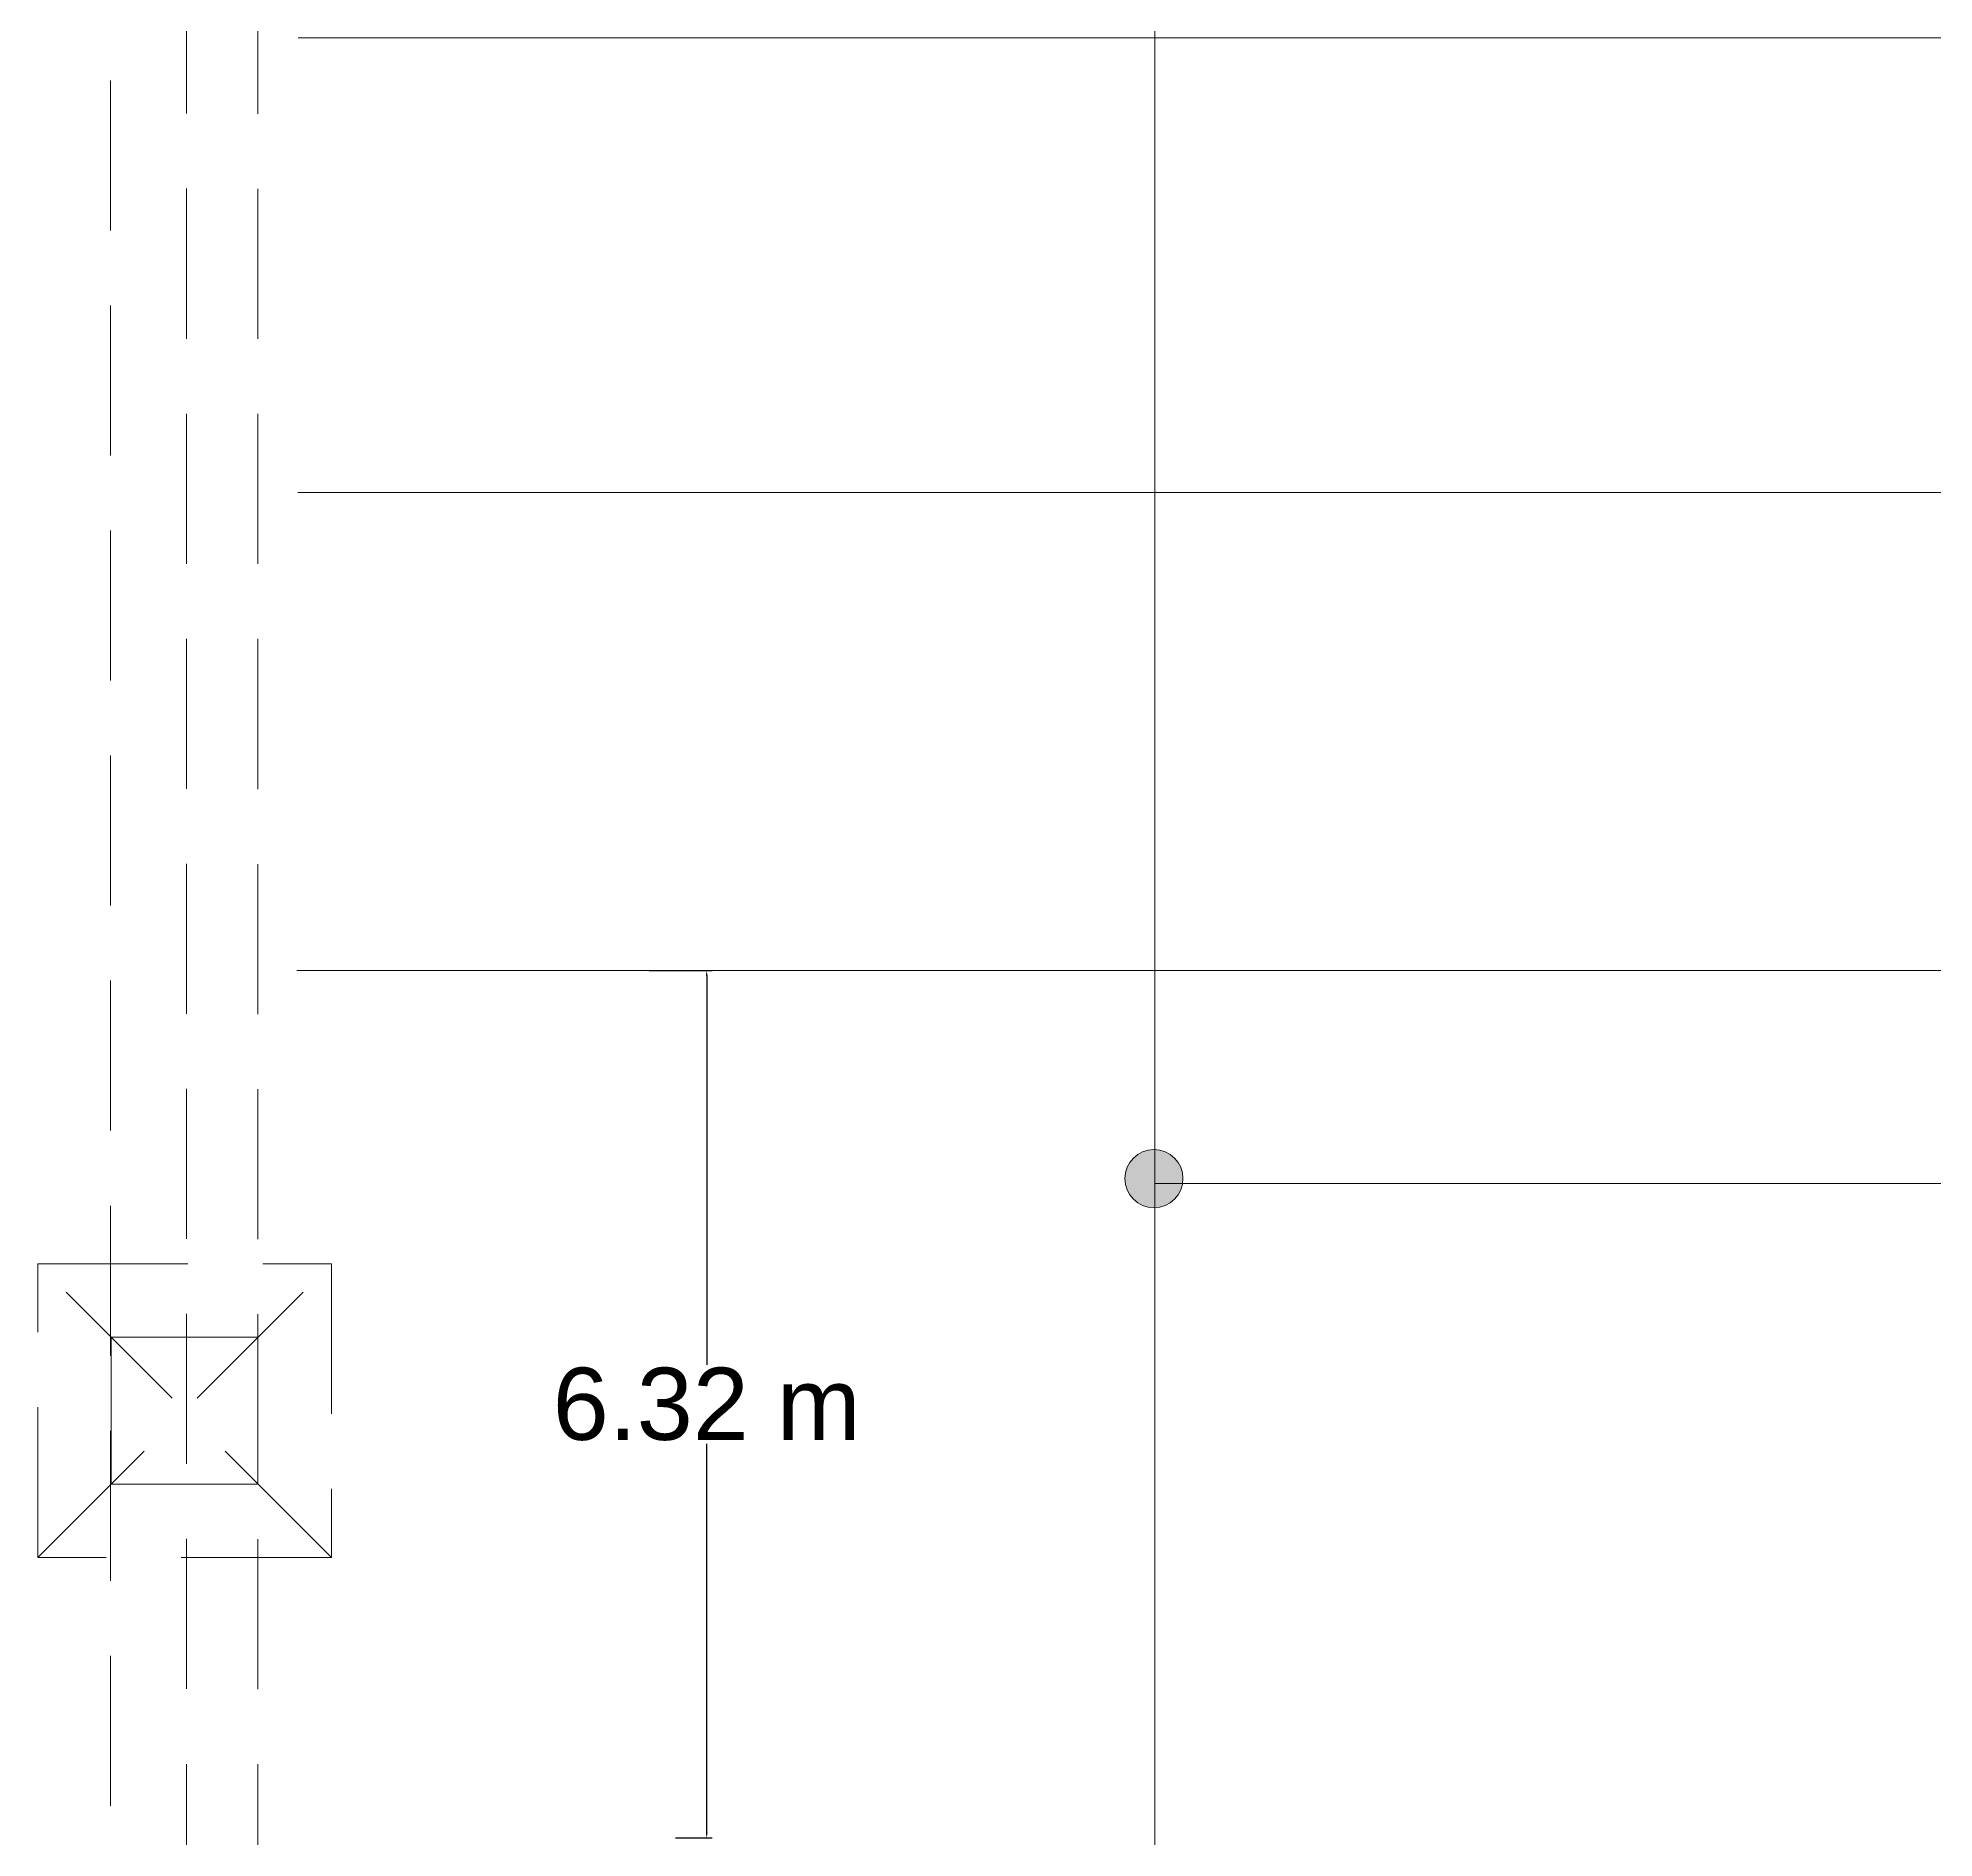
# Model space of a CAD drawing. Header units: inches. Extents: x 3989 to 4711, y 2881 to 3348.
# Drawn here: x 4053.4 to 4116.6, y 3129.1 to 3189.1 of the extents above; entities that cross this region are included whole.
import ezdxf

# ---------------------------------------------------------------- set-up
doc = ezdxf.new("R2010")
doc.units = ezdxf.units.IN
doc.header["$MEASUREMENT"] = 0
doc.linetypes.add('DASHED', pattern=[0.75, 0.5, -0.25])
doc.layers.add('COTAS', color=4, linetype='Continuous')
doc.styles.get("Standard").update_dxf_attribs({"font": 'arial.ttf'})
doc.dimstyles.get("Standard").update_dxf_attribs({"dimtxt": 0.18, "dimasz": 0.18, "dimexe": 0.18, "dimexo": 0.0625, "dimgap": 0.09, "dimtad": 0, "dimtih": 1, "dimtoh": 1, "dimdec": 4, "dimzin": 0, "dimdsep": 46, "dimtxsty": 'Standard', "dimcen": 0.09, "dimadec": 0, "dimazin": 0, "dimtfac": 1, "dimtdec": 4, "dimtofl": 0, "dimtmove": 0, "dimatfit": 3, "dimfxl": 1, "dimtolj": 1, "dimtzin": 0, "dimarcsym": 0})

# ---------------------------------------------------------------- blocks, each defined once
blk = doc.blocks.new('*D23')
at = {"color": 0, "lineweight": -2, "transparency": 16777216}
for p, q in [((4073.81, 3158.047), (4075.909, 3158.047)), ((4075.729, 3157.867), (4075.729, 3144.912)), ((4075.729, 3129.32), (4075.729, 3142.275)), ((4074.69, 3129.14), (4075.909, 3129.14))]:
    blk.add_line(p, q, dxfattribs=at)
at = {"color": 0, "transparency": 16777216}
for points in [[(4075.699, 3157.867), (4075.759, 3157.867), (4075.729, 3158.047)], [(4075.699, 3129.32), (4075.759, 3129.32), (4075.729, 3129.14)]]:
    blk.add_solid(points, dxfattribs=at)
at = {"layer": 'Defpoints', "color": 0, "transparency": 16777216}
for p in [(4073.748, 3158.047), (4074.628, 3129.14), (4075.729, 3129.14)]:
    blk.add_point(p, dxfattribs=at)
at = {"color": 0, "transparency": 16777216, "insert": (4075.729, 3143.593), "char_height": 0.18, "width": 11.24802, "attachment_point": 5}
blk.add_mtext('\\A1;{\\H13.35778x;6.32 m}', dxfattribs=at)

msp = doc.modelspace()

# ---------------------------------------------------------------- hatches: boundary and pattern name
at = {"lineweight": 0}
h = msp.add_hatch(color=256, dxfattribs=at)
h.dxf.hatch_style = 1
h.paths.add_polyline_path([(4090.71561, 3152.07897), (4090.71561, 3151.05318), (4091.60005, 3151.05318, 0.01577024), (4091.60198, 3151.11421, 0.38963386)])
h.paths.add_polyline_path([(4090.71561, 3152.07897, 0.43922803), (4089.66554, 3151.11421, 0.43922803), (4090.71561, 3150.14946)])
h.paths.add_polyline_path([(4091.60005, 3151.05318), (4090.71561, 3151.05318), (4090.71561, 3150.14946, 0.37158039)])

# ---------------------------------------------------------------- linework, layer by layer
at = {"linetype": 'DASHED', "lineweight": 0, "ltscale": 10}
for p, q in [((4055.85832, 3255.21206), (4055.85832, 3021.67228)), ((4058.38782, 3021.60509), (4058.38782, 3255.07096)), ((4060.76665, 3021.59702), (4060.76665, 3255.12978))]:
    msp.add_line(p, q, dxfattribs=at)
at = {"lineweight": 0}
for p, q in [((4090.66726, 3251.96659), (4090.66726, 3022.0342)), ((4153.45561, 3150.94898), (4090.67753, 3150.94898))]:
    msp.add_line(p, q, dxfattribs=at)
at = {"color": 3, "lineweight": 0}
for p, q in [((4062.10764, 3189.12759), (4289.61105, 3189.12759)), ((4289.54525, 3173.97751), (4062.10034, 3173.97751)), ((4289.46468, 3158.05289), (4062.0705, 3158.05289))]:
    msp.add_line(p, q, dxfattribs=at)
at = {"lineweight": 0}
msp.add_circle((4090.63376, 3151.11421), 0.96822, dxfattribs=at)
at = {"layer": 'COTAS', "color": 0, "linetype": 'DASHED', "lineweight": 0, "ltscale": 10}
for p, q in [((4053.43831, 3138.49168), (4053.43831, 3148.27086)), ((4053.43831, 3148.27086), (4063.21749, 3148.27086)), ((4053.43831, 3138.49168), (4063.21749, 3148.27086)), ((4063.21749, 3138.49168), (4053.43831, 3148.27086)), ((4063.21749, 3148.27086), (4063.21749, 3138.49168)), ((4055.88311, 3140.93648), (4055.88311, 3145.82606)), ((4055.88311, 3145.82606), (4060.77269, 3145.82606)), ((4060.77269, 3145.82606), (4060.77269, 3140.93648)), ((4060.77269, 3140.93648), (4055.88311, 3140.93648)), ((4063.21749, 3138.49168), (4053.43831, 3138.49168))]:
    msp.add_line(p, q, dxfattribs=at)

# ---------------------------------------------------------------- dimensions: what is measured, and where the dimension line sits
dim = msp.add_linear_dim(base=(4075.72919, 3129.13956), p1=(4073.74784, 3158.04733), p2=(4074.62757, 3129.13956), angle=90, text='{\\H13.35778x;6.32 m}', dimstyle='Standard')
dim.commit()
dim.dimension.update_dxf_attribs({"geometry": '*D23', "text_midpoint": (4075.72919, 3143.59345)})

doc.saveas('drawing.dxf')
